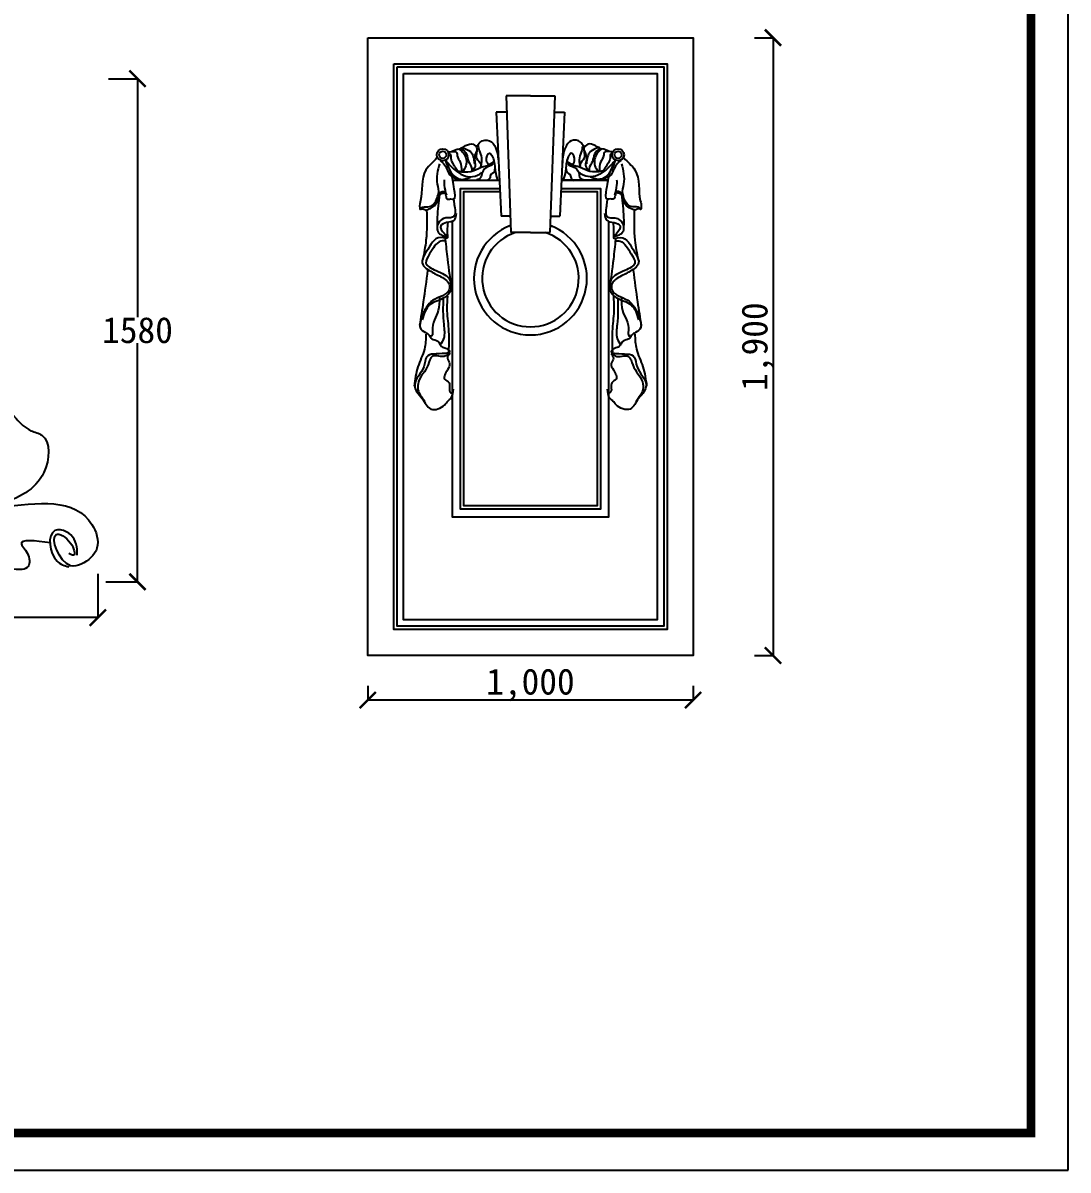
# Model space of a CAD drawing. Extents: x 3172 to 33391, y 13916 to 34175.
# Drawn here: x 19489 to 22702, y 13916 to 17443 of the extents above; entities that cross this region are included whole.
import ezdxf

# ---------------------------------------------------------------- set-up
doc = ezdxf.new("R2010")
doc.units = 0
doc.layers.get('0').update_dxf_attribs({"linetype": 'CONTINUOUS'})
doc.layers.get('DEFPOINTS').update_dxf_attribs({"linetype": 'CONTINUOUS'})
doc.dimstyles.new('ISO-25', dxfattribs={"dimtxt": 2.5, "dimasz": 2.5, "dimexe": 1.25, "dimexo": 0.625, "dimtad": 1, "dimdec": 4, "dimdsep": 46, "dimlunit": 6, "dimtxsty": 'Standard', "dimcen": 2.5, "dimadec": 0, "dimazin": 0, "dimtfac": 1, "dimtdec": 4, "dimtmove": 0, "dimatfit": 3, "dimfxl": 1, "dimtolj": 1, "dimtzin": 0, "dimarcsym": 0})
doc.dimstyles.get("Standard").update_dxf_attribs({"dimtxt": 0.18, "dimasz": 0.18, "dimexe": 0.18, "dimexo": 0.0625, "dimgap": 0.09, "dimtad": 0, "dimtih": 1, "dimtoh": 1, "dimdec": 4, "dimzin": 0, "dimdsep": 46, "dimtxsty": 'Standard', "dimcen": 0.09, "dimadec": 0, "dimazin": 0, "dimtfac": 1, "dimtdec": 4, "dimtofl": 0, "dimtmove": 0, "dimatfit": 3, "dimfxl": 1, "dimtolj": 1, "dimtzin": 0, "dimarcsym": 0})

# ---------------------------------------------------------------- blocks, each defined once
blk = doc.blocks.new('_ARCHTICK')
at = {"color": 0, "linetype": 'ByBlock', "const_width": 0.15}
blk.add_lwpolyline([(-0.5, -0.5), (0.5, 0.5)], dxfattribs=at)
blk = doc.blocks.new('*D15')
at = {"color": 0, "linetype": 'ByBlock'}
for p, q in [((6074.8, 5429.3), (6132.5, 5429.3)), ((6131.2, 5429.3), (6131.2, 3529.3)), ((6074.8, 3529.3), (6132.5, 3529.3))]:
    blk.add_line(p, q, dxfattribs=at)
at = {"layer": 'DEFPOINTS', "color": 0, "linetype": 'ByBlock'}
for p in [(6074.2, 5429.3), (6074.2, 3529.3), (6131.2, 3529.3)]:
    blk.add_point(p, dxfattribs=at)
at = {"color": 0, "linetype": 'ByBlock', "xscale": 50, "yscale": 50, "zscale": 50}
for p, rotation in [((6131.2, 5429.3), 90), ((6131.2, 3529.3), 270)]:
    blk.add_blockref('_ARCHTICK', p, dxfattribs=dict(at, rotation=rotation))
at = {"color": 0, "linetype": 'ByBlock', "insert": (6084.6, 4479.3), "char_height": 80, "attachment_point": 5, "rotation": 90}
blk.add_mtext('\\A1;1,900', dxfattribs=at)
blk = doc.blocks.new('*D16')
at = {"color": 0, "linetype": 'ByBlock'}
for p, q in [((5074.2, 3528.7), (5074.2, 3483.4)), ((6074.2, 3528.7), (6074.2, 3483.4)), ((6074.2, 3484.6), (5074.2, 3484.6))]:
    blk.add_line(p, q, dxfattribs=at)
at = {"layer": 'DEFPOINTS', "color": 0, "linetype": 'ByBlock'}
for p in [(5074.2, 3529.3), (6074.2, 3529.3), (5074.2, 3484.6)]:
    blk.add_point(p, dxfattribs=at)
at = {"color": 0, "linetype": 'ByBlock', "xscale": 50, "yscale": 50, "zscale": 50, "rotation": 180}
blk.add_blockref('_ARCHTICK', (5074.2, 3484.6), dxfattribs=at)
at = {"color": 0, "linetype": 'ByBlock', "xscale": 50, "yscale": 50, "zscale": 50}
blk.add_blockref('_ARCHTICK', (6074.2, 3484.6), dxfattribs=at)
at = {"color": 0, "linetype": 'ByBlock', "insert": (5574.2, 3531.2), "char_height": 80, "attachment_point": 5}
blk.add_mtext('\\A1;1,000', dxfattribs=at)
blk = doc.blocks.new('*D53')
at = {"color": 0, "lineweight": -2}
for p, q in [((16271.3, 15749.1), (16271.3, 15614.1)), ((19718.9, 15749.1), (19718.9, 15614.1)), ((16271.3, 15614.3), (17861.7, 15614.3)), ((19718.9, 15614.3), (18128.5, 15614.3))]:
    blk.add_line(p, q, dxfattribs=at)
at = {"layer": 'DEFPOINTS', "color": 0}
for p in [(16271.3, 15749.2), (19718.9, 15749.2), (19718.9, 15614.3)]:
    blk.add_point(p, dxfattribs=at)
at = {"color": 0, "lineweight": -2, "xscale": 50, "yscale": 50, "zscale": 50, "rotation": 180}
blk.add_blockref('_ARCHTICK', (16271.3, 15614.3), dxfattribs=at)
at = {"color": 0, "lineweight": -2, "xscale": 50, "yscale": 50, "zscale": 50}
blk.add_blockref('_ARCHTICK', (19718.9, 15614.3), dxfattribs=at)
at = {"color": 0, "insert": (17995.1, 15614.3), "char_height": 80, "attachment_point": 5}
blk.add_mtext('\\A1;3500', dxfattribs=at)
blk = doc.blocks.new('*D54')
at = {"color": 0, "lineweight": -2}
for p, q in [((19752.4, 17271.5), (19841.3, 17271.5)), ((19841.1, 17271.5), (19841.1, 16538.1)), ((19841.1, 15724.4), (19841.1, 16457.9)), ((19743.5, 15724.4), (19841.3, 15724.4))]:
    blk.add_line(p, q, dxfattribs=at)
at = {"layer": 'DEFPOINTS', "color": 0}
for p in [(19752.3, 17271.5), (19743.4, 15724.4), (19841.1, 15724.4)]:
    blk.add_point(p, dxfattribs=at)
at = {"color": 0, "lineweight": -2, "xscale": 50, "yscale": 50, "zscale": 50}
for p, rotation in [((19841.1, 17271.5), 90), ((19841.1, 15724.4), 270)]:
    blk.add_blockref('_ARCHTICK', p, dxfattribs=dict(at, rotation=rotation))
at = {"color": 0, "insert": (19841.1, 16498), "char_height": 80, "attachment_point": 5}
blk.add_mtext('\\A1;1580', dxfattribs=at)
blk = doc.blocks.new('A$C5E4D3C64')
for p, q in [((452.65166, 1885.57414), (467.65166, 1465.57414)), ((527.65166, 1885.57414), (452.65166, 1885.57414)), ((527.65166, 1885.57414), (602.65166, 1885.57414)), ((602.65166, 1885.57414), (587.65166, 1465.57414)), ((422.65166, 1835.57414), (437.65166, 1515.57414)), ((452.65166, 1835.57414), (422.65166, 1835.57414)), ((602.65166, 1835.57414), (632.65166, 1835.57414)), ((632.65166, 1835.57414), (617.65166, 1515.57414)), ((465.84912, 1516.04548), (437.644, 1515.73772)), ((589.45421, 1516.04548), (617.65933, 1515.73772)), ((527.65166, 1465.57414), (467.65166, 1465.57414)), ((527.65166, 1465.57414), (587.65166, 1465.57414))]:
    blk.add_line(p, q)
for points in [[(27.65166, 2064.56495), (1027.65166, 2064.56495), (1027.65166, 164.56495), (27.65166, 164.56495)], [(107.65166, 1984.56495), (947.65166, 1984.56495), (947.65166, 244.56495), (107.65166, 244.56495)], [(117.65166, 1974.56495), (937.65166, 1974.56495), (937.65166, 254.56495), (117.65166, 254.56495)], [(137.65166, 1954.56495), (917.65166, 1954.56495), (917.65166, 274.56495), (137.65166, 274.56495)]]:
    blk.add_lwpolyline(points, close=True)
for points in [[(288.8953, 1626.20724), (432.46574, 1626.20724)], [(766.40803, 1626.20724), (622.83759, 1626.20724)], [(622.83759, 1626.20724), (766.40803, 1626.20724)], [(621.66572, 1601.20724), (742.65166, 1601.20724), (742.65166, 614.93729), (312.65166, 614.93729), (312.65166, 1601.20724), (433.63761, 1601.20724)], [(621.19697, 1591.20724), (732.65166, 1591.20724), (732.65166, 624.93729), (322.65166, 624.93729), (322.65166, 1591.20724), (434.10636, 1591.20724)], [(767.65166, 1500.22227), (767.65166, 589.93729), (287.65166, 589.93729), (287.65166, 1500.22227)]]:
    blk.add_lwpolyline(points)
for centre, radius in [((258.16381, 1704.43019), 18.4747), ((258.16381, 1704.43019), 10.91416), ((797.13952, 1704.43019), 18.4747), ((797.13952, 1704.43019), 10.91416)]:
    blk.add_circle(centre, radius)
for radius, start, end in [(173.62229, 110.48295174, 69.51704826), (148.62229, 107.81764553, 72.18235447)]:
    blk.add_arc((527.65166, 1324.08049), radius, start, end)
for points in [[(312.39273, 1724.15541), (322.85517, 1729.38264), (346.39571, 1737.87688), (362.08945, 1726.76903), (362.08945, 1694.09896), (375.16747, 1675.15031), (373.85968, 1665.34929)], [(362.7433, 1728.72925), (373.20582, 1743.10406), (401.97758, 1747.6779), (420.2869, 1726.76903), (429.44155, 1678.41732)], [(366.66674, 1733.30304), (369.93624, 1717.6214), (377.12918, 1695.40574), (375.16747, 1669.92308)], [(692.56002, 1728.72925), (682.0975, 1743.10406), (653.32575, 1747.6779), (635.01643, 1726.76903), (625.86177, 1678.41732)], [(688.63659, 1733.30304), (685.36708, 1717.6214), (678.17414, 1695.40574), (680.13586, 1669.92308)], [(742.9106, 1724.15541), (732.44816, 1729.38264), (708.90762, 1737.87688), (693.21388, 1726.76903), (693.21388, 1694.09896), (680.13586, 1675.15031), (681.44365, 1665.34929)], [(240.28997, 1694.60942), (223.02445, 1677.35713), (206.35424, 1657.72525), (189.94283, 1563.74884), (187.56139, 1539.95258), (188.75215, 1536.38318), (191.72896, 1539.95258), (212.56667, 1544.11691), (240.88534, 1572.0588), (247.43435, 1586.33655), (264.69994, 1589.906), (266.486, 1582.7671), (268.27206, 1575.62825), (270.05819, 1569.67919), (281.96545, 1568.48939), (290.8959, 1567.89447), (293.27734, 1598.82959), (283.75151, 1647.61186), (267.08138, 1684.49604)], [(275.7741, 1709.7806), (281.00532, 1705.8602), (282.96704, 1694.09896), (290.15998, 1675.8037), (309.12315, 1649.01426)], [(276.42796, 1713.04761), (284.92876, 1714.35439), (300.62242, 1711.08739), (302.58414, 1701.28637), (311.7388, 1681.68432), (315.66223, 1654.24148)], [(286.89048, 1715.66122), (316.31609, 1721.5418), (330.70204, 1706.5136), (337.24105, 1684.29794), (347.04964, 1661.42889), (347.04964, 1655.54827)], [(308.46929, 1722.19524), (322.20124, 1709.12721), (329.39418, 1670.57652), (318.27781, 1652.28126)], [(319.58567, 1725.46224), (343.1262, 1714.35439), (355.55037, 1676.45714)], [(362.7433, 1717.6214), (355.55037, 1688.21834), (358.16601, 1673.19013), (349.66521, 1654.89488)], [(400.06289, 1673.39801), (392.2161, 1685.8126), (402.02461, 1709.33509), (411.17926, 1698.22724), (419.68007, 1653.79593), (426.87301, 1626.35309)], [(655.24044, 1673.39801), (663.08723, 1685.8126), (653.27872, 1709.33509), (644.12406, 1698.22724), (635.62326, 1653.79593), (628.43032, 1626.35309)], [(692.56002, 1717.6214), (699.75296, 1688.21834), (697.13731, 1673.19013), (705.63812, 1654.89488)], [(735.71766, 1725.46224), (712.17712, 1714.35439), (699.75296, 1676.45714)], [(768.41285, 1715.66122), (738.98724, 1721.5418), (724.60128, 1706.5136), (718.06228, 1684.29794), (708.25369, 1661.42889), (708.25369, 1655.54827)], [(746.83403, 1722.19524), (733.10209, 1709.12721), (725.90915, 1670.57652), (737.02552, 1652.28126)], [(778.87537, 1713.04761), (770.37457, 1714.35439), (754.68091, 1711.08739), (752.71919, 1701.28637), (743.56453, 1681.68432), (739.64109, 1654.24148)], [(779.52923, 1709.7806), (774.29801, 1705.8602), (772.33629, 1694.09896), (765.14335, 1675.8037), (746.18018, 1649.01426)], [(815.01336, 1694.60942), (832.27887, 1677.35713), (848.94908, 1657.72525), (865.3605, 1563.74884), (867.74194, 1539.95258), (866.55118, 1536.38318), (863.57437, 1539.95258), (842.73666, 1544.11691), (814.41798, 1572.0588), (807.86897, 1586.33655), (790.60339, 1589.906), (788.81733, 1582.7671), (787.03127, 1575.62825), (785.24513, 1569.67919), (773.33787, 1568.48939), (764.40743, 1567.89447), (762.02599, 1598.82959), (771.55181, 1647.61186), (788.22195, 1684.49604)], [(247.76002, 1677.05342), (241.16429, 1614.44193), (244.46219, 1584.78385), (241.16429, 1576.5455)], [(249.66494, 1687.11943), (263.39689, 1674.05141), (283.01407, 1639.42111), (313.74754, 1628.9667)], [(267.32032, 1688.42622), (276.47498, 1662.94355), (311.78582, 1628.9667), (343.17323, 1635.50071)], [(267.32032, 1687.11943), (290.20701, 1662.29016), (341.86544, 1636.8075), (371.94506, 1645.30174), (378.48407, 1650.52892)], [(305.24682, 1654.44936), (317.01705, 1652.48914), (353.63567, 1655.75615), (381.75358, 1668.17078), (394.17774, 1670.7844), (414.44877, 1683.85243)], [(414.44877, 1685.15921), (408.56369, 1672.74458), (398.7551, 1668.82418), (379.138, 1648.56874), (374.56064, 1633.54049), (362.13648, 1627.00648)], [(417.71835, 1661.63677), (413.79491, 1648.56874), (406.60197, 1644.64834), (402.67854, 1632.8871), (394.17774, 1625.0463)], [(637.58498, 1661.63677), (641.50841, 1648.56874), (648.70135, 1644.64834), (652.62479, 1632.8871), (661.12559, 1625.0463)], [(640.85456, 1685.15921), (646.73964, 1672.74458), (656.54822, 1668.82418), (676.16532, 1648.56874), (680.74269, 1633.54049), (693.16685, 1627.00648)], [(750.05651, 1654.44936), (738.28628, 1652.48914), (701.66765, 1655.75615), (673.54975, 1668.17078), (661.12559, 1670.7844), (640.85456, 1683.85243)], [(787.983, 1687.11943), (765.09632, 1662.29016), (713.43788, 1636.8075), (683.35826, 1645.30174), (676.81926, 1650.52892)], [(787.983, 1688.42622), (778.82835, 1662.94355), (743.5175, 1628.9667), (712.1301, 1635.50071)], [(805.63839, 1687.11943), (791.90644, 1674.05141), (772.28926, 1639.42111), (741.55579, 1628.9667)], [(807.54331, 1677.05342), (814.13904, 1614.44193), (810.84113, 1584.78385), (814.13904, 1576.5455)], [(262.60051, 1627.62332), (262.60051, 1611.14662), (269.19624, 1579.84086)], [(792.70282, 1627.62332), (792.70282, 1611.14662), (786.10709, 1579.84086)], [(190.53973, 1537.09015), (197.58747, 1537.91867), (205.46434, 1534.60466), (212.92661, 1536.26167), (227.02209, 1543.30396), (242.77584, 1566.50218), (246.09244, 1579.75829), (253.96932, 1585.55785), (263.91906, 1587.62912)], [(864.7636, 1537.09015), (857.71586, 1537.91867), (849.83898, 1534.60466), (842.37672, 1536.26167), (828.28124, 1543.30396), (812.52749, 1566.50218), (809.21089, 1579.75829), (801.33401, 1585.55785), (791.38427, 1587.62912)], [(291.58319, 1568.08292), (293.32879, 1551.51279), (290.71039, 1514.01191), (278.49144, 1510.52343), (264.52688, 1509.65134), (247.944, 1499.18597), (240.96169, 1477.38317), (247.944, 1461.68513), (257.54464, 1456.45242), (261.03576, 1454.70823), (272.38192, 1452.96399), (272.38192, 1449.47552), (260.16296, 1449.47552), (212.1629, 1413.03985), (196.45282, 1366.81788), (212.15985, 1351.79887), (247.944, 1331.74027), (277.44092, 1306.32749), (277.44092, 1289.85079), (227.97276, 1256.89738), (203.23872, 1227.2393), (188.39823, 1186.0475), (188.39823, 1172.86611), (204.88767, 1158.03709), (216.43025, 1149.79874), (224.67493, 1138.26508), (242.81324, 1131.67436), (254.35583, 1115.19766), (269.19624, 1108.60699), (279.08987, 1098.72096), (265.89841, 1093.77793), (208.1855, 1082.24426), (199.94081, 1052.58617), (171.9088, 996.56536), (178.5046, 975.14562), (194.99396, 955.37356), (221.37703, 922.42016), (264.24946, 935.60155), (274.14309, 947.13526), (284.03672, 957.02129), (290.63245, 983.38402)], [(763.72014, 1568.08292), (761.97454, 1551.51279), (764.59293, 1514.01191), (776.81189, 1510.52343), (790.77645, 1509.65134), (807.35933, 1499.18597), (814.34164, 1477.38317), (807.35933, 1461.68513), (797.75869, 1456.45242), (794.26757, 1454.70823), (782.92141, 1452.96399), (782.92141, 1449.47552), (795.14037, 1449.47552), (843.14042, 1413.03985), (858.8505, 1366.81788), (843.14348, 1351.79887), (807.35933, 1331.74027), (777.86241, 1306.32749), (777.86241, 1289.85079), (827.33057, 1256.89738), (852.06461, 1227.2393), (866.9051, 1186.0475), (866.9051, 1172.86611), (850.41566, 1158.03709), (838.87308, 1149.79874), (830.6284, 1138.26508), (812.49008, 1131.67436), (800.9475, 1115.19766), (786.10709, 1108.60699), (776.21346, 1098.72096), (789.40492, 1093.77793), (847.11783, 1082.24426), (855.36251, 1052.58617), (883.39453, 996.56536), (876.79873, 975.14562), (860.30937, 955.37356), (833.9263, 922.42016), (791.05387, 935.60155), (781.16024, 947.13526), (771.26661, 957.02129), (764.67088, 983.38402)], [(299.51847, 1523.46696), (292.98213, 1503.87294), (270.10484, 1495.70877), (252.12982, 1485.91173), (261.93436, 1463.05206), (271.7389, 1454.8879)], [(755.78486, 1523.46696), (762.3212, 1503.87294), (785.19849, 1495.70877), (803.17351, 1485.91173), (793.36897, 1463.05206), (783.56442, 1454.8879)], [(268.47077, 1440.19239), (252.12982, 1438.55952), (217.81392, 1399.37151), (206.37531, 1371.61332), (237.42301, 1348.7536), (279.90938, 1319.36259), (283.17759, 1288.3387), (263.5685, 1265.47903), (217.81392, 1242.61936), (194.93663, 1196.89996)], [(265.89841, 1444.73185), (272.49414, 1383.76804), (285.68567, 1288.20311)], [(786.83255, 1440.19239), (803.17351, 1438.55952), (837.48941, 1399.37151), (848.92801, 1371.61332), (817.88032, 1348.7536), (775.39395, 1319.36259), (772.12574, 1288.3387), (791.73483, 1265.47903), (837.48941, 1242.61936), (860.3667, 1196.89996)], [(789.40492, 1444.73185), (782.80919, 1383.76804), (769.61766, 1288.20311)], [(211.4834, 1349.16692), (198.29186, 1251.95435), (186.74928, 1179.45683)], [(843.81993, 1349.16692), (857.01146, 1251.95435), (868.55405, 1179.45683)], [(272.49414, 1270.07873), (270.84519, 1232.18229), (275.79204, 1169.5708), (275.79204, 1098.72096)], [(782.80919, 1270.07873), (784.45814, 1232.18229), (779.51129, 1169.5708), (779.51129, 1098.72096)], [(247.76002, 1265.13573), (244.46219, 1225.59162), (226.32388, 1162.98013), (224.67493, 1148.15111), (219.72808, 1146.50343)], [(259.3026, 1263.48806), (260.95156, 1182.75219), (260.95156, 1139.91271), (249.40897, 1118.49302)], [(796.00072, 1263.48806), (794.35177, 1182.75219), (794.35177, 1139.91271), (805.89436, 1118.49302)], [(807.54331, 1265.13573), (810.84113, 1225.59162), (828.97944, 1162.98013), (830.6284, 1148.15111), (835.57525, 1146.50343)], [(206.53654, 1153.0941), (201.58969, 1106.95931), (181.80243, 1052.58617), (170.25992, 993.27)], [(848.76678, 1153.0941), (853.71364, 1106.95931), (873.5009, 1052.58617), (885.04341, 993.27)], [(278.27532, 1097.29701), (266.83663, 1085.8672), (225.9844, 1084.23433), (212.91165, 1058.10896), (183.49802, 1005.85827), (181.86388, 982.99856), (203.10711, 947.0762)], [(280.73882, 1093.77793), (272.49414, 1078.9489), (279.08987, 1062.4722), (272.49414, 1042.70015), (264.24946, 1014.68974), (277.44092, 1003.15603), (282.38777, 973.49799), (285.68567, 971.85031)], [(774.56451, 1093.77793), (782.80919, 1078.9489), (776.21346, 1062.4722), (782.80919, 1042.70015), (791.05387, 1014.68974), (777.86241, 1003.15603), (772.91556, 973.49799), (769.61766, 971.85031)], [(777.02801, 1097.29701), (788.4667, 1085.8672), (829.31893, 1084.23433), (842.39168, 1058.10896), (871.80531, 1005.85827), (873.43945, 982.99856), (852.19622, 947.0762)]]:
    blk.add_spline(points, degree=3)
for points, knots in [([(247.89158, 1581.8671), (244.77343, 1558.71811), (240.33769, 1522.45486), (240.94493, 1485.93479), (241.16429, 1472.74226)], [11.2324157182, 11.2324157182, 11.2324157182, 11.2324157182, 81.1557908311, 120.6998624539, 120.6998624539, 120.6998624539, 120.6998624539]), ([(807.41174, 1581.8671), (810.5299, 1558.71811), (814.96564, 1522.45486), (814.3584, 1485.93479), (814.13904, 1472.74226)], [11.2324157182, 11.2324157182, 11.2324157182, 11.2324157182, 81.1557908311, 120.6998624539, 120.6998624539, 120.6998624539, 120.6998624539]), ([(208.45226, 1534.72699), (209.37062, 1503.48855), (210.31478, 1452.17573), (200.49181, 1401.84226), (196.64291, 1382.12032)], [8.8290287655, 8.8290287655, 8.8290287655, 8.8290287655, 102.1689126244, 162.304531064, 162.304531064, 162.304531064, 162.304531064]), ([(846.85107, 1534.72699), (845.9327, 1503.48855), (844.98854, 1452.17573), (854.81152, 1401.84226), (858.66042, 1382.12032)], [8.8290287655, 8.8290287655, 8.8290287655, 8.8290287655, 102.1689126244, 162.304531064, 162.304531064, 162.304531064, 162.304531064]), ([(273.31361, 1496.41619), (272.60197, 1488.05681), (271.61983, 1473.58735), (272.23463, 1459.08965), (272.49414, 1452.9702)], [9.3019220241, 9.3019220241, 9.3019220241, 9.3019220241, 34.4388778694, 52.7988429417, 52.7988429417, 52.7988429417, 52.7988429417]), ([(781.98972, 1496.41619), (782.70135, 1488.05681), (783.6835, 1473.58735), (783.0687, 1459.08965), (782.80919, 1452.9702)], [9.3019220241, 9.3019220241, 9.3019220241, 9.3019220241, 34.4388778694, 52.7988429417, 52.7988429417, 52.7988429417, 52.7988429417])]:
    blk.add_open_spline(points, degree=3, knots=knots)
dim = blk.add_linear_dim(base=(1273.54591, 164.56495), p1=(1216.49056, 2064.56495), p2=(1216.49056, 164.56495), angle=90, dimstyle='ISO-25', override={"dimtxt": 80, "dimasz": 50, "dimblk1": 'ARCHTICK', "dimblk2": 'ARCHTICK', "dimsah": 1})
dim.commit()
dim.dimension.update_dxf_attribs({"geometry": '*D15', "text_midpoint": (1226.92091, 1114.56495), "insert": (-4857.67489, -3364.71376)})
dim = blk.add_linear_dim(base=(27.65166, 27.65166), p1=(1027.65166, 72.31467), p2=(27.65166, 72.31467), dimstyle='ISO-25', override={"dimtxt": 80, "dimasz": 50, "dimblk1": 'ARCHTICK', "dimblk2": 'ARCHTICK', "dimsah": 1})
dim.commit()
dim.dimension.update_dxf_attribs({"geometry": '*D16', "text_midpoint": (527.65166, 74.27666), "insert": (-5046.51379, -3456.96404)})

msp = doc.modelspace()

# ---------------------------------------------------------------- linework, layer by layer
msp.add_lwpolyline([(22702.221, 13915.60471), (22702.221, 20586.55623), (13771.04168, 20586.55623), (13771.04168, 13915.60471)], close=True)
at = {"const_width": 27.3213}
msp.add_lwpolyline([(22588.38223, 14029.44347), (22588.38223, 20472.71746), (13913.86849, 20472.71746), (13913.86849, 14029.44347)], close=True, dxfattribs=at)
for points in [[(19403.11133, 16311.05872), (19467.59903, 16226.44265), (19514.08635, 16189.26889), (19546.62735, 16175.32873), (19553.22112, 16060.98622), (19419.5766, 15961.83485)], [(19419.5766, 15953.54391), (19700.79916, 15901.16537), (19716.51962, 15827.83536), (19667.49432, 15778.63559), (19634.95302, 15773.98887), (19590.75552, 15869.73819), (19634.95302, 15843.68986), (19644.25066, 15806.51611), (19630.30434, 15811.16283)], [(19655.77365, 15806.34859), (19655.77365, 15824.39333), (19622.19652, 15878.46799), (19587.26205, 15881.95986), (19593.59277, 15788.30384), (19629.6976, 15770.2591)], [(19573.53429, 15844.4429), (19484.20535, 15840.05703), (19505.33584, 15806.34859), (19501.32433, 15768.25408), (19481.26585, 15762.23923), (19427.1083, 15766.24906), (19407.04983, 15770.2591), (19417.07922, 15818.37829), (19427.1083, 15784.29381), (19413.0674, 15780.28398), (19419.08497, 15798.32872)]]:
    msp.add_spline(points, degree=3)

# ---------------------------------------------------------------- block references
msp.add_blockref('A$C5E4D3C64', (20521.52372, 15333.17499))

# ---------------------------------------------------------------- dimensions: what is measured, and where the dimension line sits
dim = msp.add_linear_dim(base=(19841.07685, 15724.44118), p1=(19752.31125, 17271.5028), p2=(19743.4244, 15724.44118), angle=90, text='1580', dimstyle='Standard', override={"dimtxt": 80, "dimasz": 50, "dimblk1": 'ARCHTICK', "dimblk2": 'ARCHTICK', "dimsah": 1})
dim.commit()
dim.dimension.update_dxf_attribs({"geometry": '*D54', "text_midpoint": (19841.07685, 16497.97199)})
dim = msp.add_linear_dim(base=(19718.87509, 15614.27861), p1=(16271.33065, 15749.18079), p2=(19718.87509, 15749.18079), text='3500', dimstyle='Standard', override={"dimtxt": 80, "dimasz": 50, "dimblk1": 'ARCHTICK', "dimblk2": 'ARCHTICK', "dimsah": 1})
dim.commit()
dim.dimension.update_dxf_attribs({"geometry": '*D53', "text_midpoint": (17995.10287, 15614.27861)})

doc.saveas('drawing.dxf')
